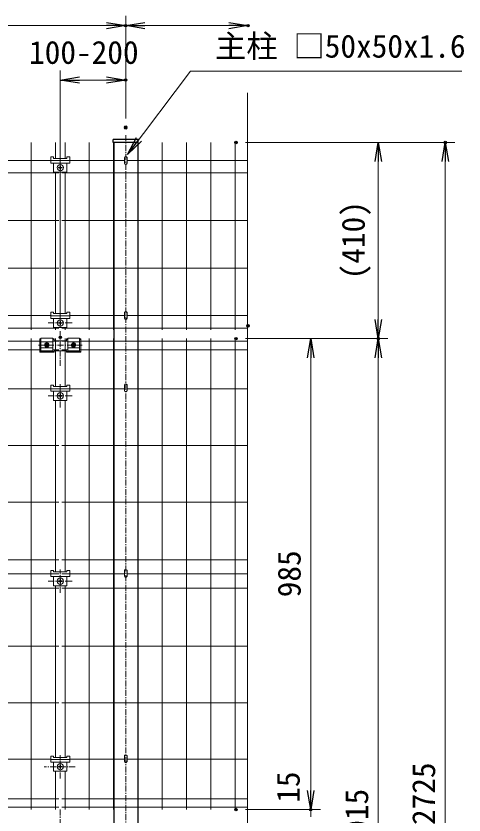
# Model space of a CAD drawing. Units: millimetres, scale not verified. Extents: x -4200 to 4200, y -2970 to 2970.
# Drawn here: x -1588 to -652, y -727 to 944 of the extents above; entities that cross this region are included whole.
import ezdxf
from ezdxf.enums import TextEntityAlignment as Align

# ---------------------------------------------------------------- set-up
doc = ezdxf.new("R2010")
doc.units = ezdxf.units.MM
doc.header["$LTSCALE"] = 10
doc.header["$PDMODE"] = 32
doc.header["$PDSIZE"] = 5
doc.linetypes.add('USER1', pattern=[2, 1.25, -0.25, 0.25, -0.25])
for name, color, linetype, lineweight in [('0-2_D-BMK', 2, 'USER1', 13), ('0-4_D-STR-DIM', 7, 'Continuous', 13), ('0-5_0', 7, 'Continuous', 25), ('0-7_D-STR-TXT', 7, 'Continuous', 13), ('0-8_D-STR3', 3, 'Continuous', 13), ('0-9_D-STR1', 1, 'Continuous', 25), ('0-E_D-STR5', 7, 'Continuous', 9)]:
    doc.layers.add(name, color=color, linetype=linetype, lineweight=lineweight)
doc.layers.add('0-6_DEFPOINTS', color=7, linetype='Continuous')
doc.styles.add('ＭＳ ゴシック', font='')
doc.styles.get('ＭＳ ゴシック').set_extended_font_data('MS Gothic')

# ---------------------------------------------------------------- blocks, each defined once
blk = doc.blocks.new('_OPEN')
at = {"layer": '0-5_0'}
blk.add_line((0, 0), (-10, 0), dxfattribs=at)
blk.add_lwpolyline([(-10, 1.667), (0, 0), (-10, -1.667)], dxfattribs=at)

msp = doc.modelspace()

# ---------------------------------------------------------------- linework, layer by layer
at = {"layer": '0-2_D-BMK'}
for p, q in [((-1358.86, 694.65), (-1358.86, -2080.1)), ((-1520.81, 302.08), (-1470.81, 302.08)), ((-1495.82, 212.2), (-1495.82, 284.61)), ((-1541.6, 255.87), (-1450, 255.87)), ((-1523.8, 248.99), (-1523.8, 263.47)), ((-1467.8, 248.99), (-1467.8, 263.47)), ((-1495.75, 125.22), (-1495.75, 174.02)), ((-1520.81, 149.62), (-1470.81, 149.62)), ((-1495.78, -262.27), (-1495.78, -213.47)), ((-1520.81, -237.87), (-1470.81, -237.87)), ((-1495.78, -650.2), (-1495.78, -601.4)), ((-1464.48, -625.8), (-1529.3, -625.8)), ((-1495.82, -787.8), (-1495.82, -715.39))]:
    msp.add_line(p, q, dxfattribs=at)
at = {"layer": '0-4_D-STR-DIM'}
for p, q in [((-1358.86, 729.65), (-1358.86, 943.94)), ((-1358.86, 731.83), (-1358.86, 943.94)), ((-3318.86, 923.94), (-1398.86, 923.94)), ((-1318.86, 923.94), (-1143.39, 923.94)), ((-1495.81, 291.95), (-1495.81, 829.83)), ((-1358.86, 729.65), (-1358.86, 829.83)), ((-1455.81, 809.83), (-1398.86, 809.83)), ((-1104.51, 783.55), (-1104.51, -1745.8)), ((-1108.58, 679.41), (-670.96, 679.41)), ((-1108.58, 679.41), (-810.96, 679.41)), ((-830.96, 639.41), (-830.96, 309.2)), ((-690.96, -2005.8), (-690.96, 639.41)), ((-1108.58, 269.2), (-810.96, 269.2)), ((-1108.58, 269.2), (-952.11, 269.2)), ((-1108.58, 269.2), (-810.96, 269.2)), ((-972.11, 229.2), (-972.11, -675.35)), ((-830.96, 229.2), (-830.96, -1705.8)), ((-972.11, -675.35), (-972.11, -635.35)), ((-1108.58, -715.35), (-952.11, -715.35)), ((-1108.58, -715.35), (-952.11, -715.35)), ((-972.11, -715.35), (-972.11, -730.35))]:
    msp.add_line(p, q, dxfattribs=at)
at = {"layer": '0-6_DEFPOINTS'}
for p in [(-1358.86, 923.94), (-1103.39, 923.94), (-1358.86, 809.83), (-1358.86, 711.83), (-1358.86, 709.65), (-1128.58, 679.41), (-690.96, 679.41), (-1103.39, 296.03), (-1495.81, 271.95), (-1128.58, 269.2), (-830.96, 269.2), (-1128.58, -715.35), (-1128.58, -715.35), (-972.11, -715.35)]:
    msp.add_point(p, dxfattribs=at)
at = {"layer": '0-7_D-STR-TXT'}
msp.add_lwpolyline([(-656.13, 828.62), (-1223.3, 828.62), (-1354, 655.79)], dxfattribs=at)
at = {"layer": '0-8_D-STR3'}
for p, q in [((-1515.81, 649.14), (-1515.81, 636.34)), ((-1515.81, 649.14), (-1509.81, 649.14)), ((-1515.81, 641.84), (-1475.81, 641.84)), ((-1515.81, 636.34), (-1475.81, 636.34)), ((-1509.81, 649.14), (-1509.81, 646.24)), ((-1509.81, 646.24), (-1481.81, 646.24)), ((-1509.81, 636.34), (-1509.81, 617.34)), ((-1481.81, 649.14), (-1481.81, 646.24)), ((-1481.81, 636.34), (-1481.81, 617.34)), ((-1361.46, 648.36), (-1361.46, 636.19)), ((-1356.26, 648.36), (-1356.26, 636.19)), ((-1499.28, 627.34), (-1497.28, 627.34)), ((-1499.28, 626.34), (-1497.28, 626.34)), ((-1496.28, 630.34), (-1496.28, 628.34)), ((-1496.28, 623.34), (-1496.28, 625.34)), ((-1495.28, 630.34), (-1495.28, 628.34)), ((-1495.28, 623.34), (-1495.28, 625.34)), ((-1492.28, 627.34), (-1494.28, 627.34)), ((-1492.28, 626.34), (-1494.28, 626.34)), ((-1509.81, 617.34), (-1481.81, 617.34)), ((-1509.81, 617.34), (-1481.81, 617.34)), ((-1515.81, 324.38), (-1509.81, 324.38)), ((-1515.81, 324.38), (-1515.81, 311.58)), ((-1509.81, 324.38), (-1509.81, 321.48)), ((-1509.81, 321.48), (-1481.81, 321.48)), ((-1481.78, 324.38), (-1481.78, 321.48)), ((-1481.78, 324.38), (-1475.78, 324.38)), ((-1361.46, 324.27), (-1361.46, 312.1)), ((-1356.26, 324.27), (-1356.26, 312.1)), ((-1515.81, 317.08), (-1475.81, 317.08)), ((-1515.81, 311.58), (-1475.81, 311.58)), ((-1509.81, 311.58), (-1509.81, 292.58)), ((-1499.28, 302.58), (-1497.28, 302.58)), ((-1499.28, 301.58), (-1497.28, 301.58)), ((-1496.28, 305.58), (-1496.28, 303.58)), ((-1495.28, 305.58), (-1495.28, 303.58)), ((-1492.28, 302.58), (-1494.28, 302.58)), ((-1492.28, 301.58), (-1494.28, 301.58)), ((-1492.25, 301.58), (-1494.25, 301.58)), ((-1481.81, 311.58), (-1481.81, 292.58)), ((-1509.81, 292.58), (-1481.81, 292.58)), ((-1496.28, 298.58), (-1496.28, 300.58)), ((-1495.28, 298.58), (-1495.28, 300.58)), ((-1538.82, 241.24), (-1538.82, 269.04)), ((-1538.82, 269.04), (-1536.32, 269.04)), ((-1538.82, 267.63), (-1536.32, 267.63)), ((-1536.32, 270.03), (-1536.32, 243.82)), ((-1536.32, 270.03), (-1511.32, 270.03)), ((-1511.32, 270.03), (-1511.32, 243.82)), ((-1511.32, 269.04), (-1508.82, 269.04)), ((-1511.32, 267.63), (-1508.82, 267.63)), ((-1508.82, 269.04), (-1508.82, 264.8)), ((-1480.32, 269.04), (-1482.82, 269.04)), ((-1482.82, 269.04), (-1482.82, 264.8)), ((-1480.32, 267.63), (-1482.82, 267.63)), ((-1480.32, 270.03), (-1480.32, 243.82)), ((-1455.32, 270.03), (-1480.32, 270.03)), ((-1455.32, 270.03), (-1455.32, 243.82)), ((-1452.82, 269.04), (-1455.32, 269.04)), ((-1452.82, 267.63), (-1455.32, 267.63)), ((-1452.82, 269.04), (-1452.82, 241.24)), ((-1536.32, 262.27), (-1511.32, 262.27)), ((-1526.28, 260.13), (-1528.74, 255.87)), ((-1526.28, 251.61), (-1528.74, 255.87)), ((-1526.55, 257.92), (-1525.19, 256.55)), ((-1526.55, 253.82), (-1525.19, 255.19)), ((-1521.36, 260.13), (-1526.28, 260.13)), ((-1521.36, 251.61), (-1526.28, 251.61)), ((-1525.87, 258.6), (-1524.51, 257.23)), ((-1525.87, 253.14), (-1524.51, 254.5)), ((-1521.78, 258.6), (-1523.14, 257.23)), ((-1521.78, 253.14), (-1523.14, 254.5)), ((-1521.09, 257.92), (-1522.46, 256.55)), ((-1521.09, 253.82), (-1522.46, 255.19)), ((-1521.36, 260.13), (-1518.91, 255.87)), ((-1521.36, 251.61), (-1518.91, 255.87)), ((-1482.82, 264.8), (-1508.82, 264.8)), ((-1455.32, 262.27), (-1480.32, 262.27)), ((-1470.28, 260.13), (-1472.74, 255.87)), ((-1470.28, 251.61), (-1472.74, 255.87)), ((-1470.55, 257.92), (-1469.19, 256.55)), ((-1470.55, 253.82), (-1469.19, 255.19)), ((-1470.28, 260.13), (-1465.36, 260.13)), ((-1470.28, 251.61), (-1465.36, 251.61)), ((-1469.87, 258.6), (-1468.51, 257.23)), ((-1469.87, 253.14), (-1468.51, 254.5)), ((-1465.78, 258.6), (-1467.14, 257.23)), ((-1465.78, 253.14), (-1467.14, 254.5)), ((-1465.09, 257.92), (-1466.46, 256.55)), ((-1465.09, 253.82), (-1466.46, 255.19)), ((-1465.36, 260.13), (-1462.91, 255.87)), ((-1465.36, 251.61), (-1462.91, 255.87)), ((-1538.82, 242.43), (-1508.82, 242.43)), ((-1538.82, 241.24), (-1508.82, 241.24)), ((-1536.32, 250.33), (-1511.32, 250.33)), ((-1536.32, 243.82), (-1511.32, 243.82)), ((-1482.82, 243.82), (-1508.82, 243.82)), ((-1508.82, 241.24), (-1508.82, 243.82)), ((-1482.82, 241.24), (-1482.82, 243.82)), ((-1452.82, 242.43), (-1482.82, 242.43)), ((-1452.82, 241.24), (-1482.82, 241.24)), ((-1455.32, 250.33), (-1480.32, 250.33)), ((-1455.32, 243.82), (-1480.32, 243.82)), ((-1515.81, 171.92), (-1515.81, 159.12)), ((-1515.81, 171.92), (-1509.81, 171.92)), ((-1509.81, 171.92), (-1509.81, 169.02)), ((-1509.81, 169.02), (-1481.81, 169.02)), ((-1481.81, 171.92), (-1475.81, 171.92)), ((-1481.78, 171.92), (-1475.78, 171.92)), ((-1481.78, 171.92), (-1481.78, 169.02)), ((-1475.78, 171.92), (-1475.78, 159.12)), ((-1361.46, 172.77), (-1361.46, 160.6)), ((-1356.26, 172.77), (-1356.26, 160.6)), ((-1515.81, 164.62), (-1475.81, 164.62)), ((-1515.81, 159.12), (-1475.81, 159.12)), ((-1509.81, 159.12), (-1509.81, 140.12)), ((-1496.28, 153.12), (-1496.28, 151.12)), ((-1495.28, 153.12), (-1495.28, 151.12)), ((-1481.78, 159.12), (-1481.78, 140.12)), ((-1509.81, 140.12), (-1481.81, 140.12)), ((-1499.28, 150.12), (-1497.28, 150.12)), ((-1499.28, 149.12), (-1497.28, 149.12)), ((-1496.28, 146.12), (-1496.28, 148.12)), ((-1495.28, 146.12), (-1495.28, 148.12)), ((-1492.28, 150.12), (-1494.28, 150.12)), ((-1492.28, 149.12), (-1494.28, 149.12)), ((-1515.81, -215.57), (-1515.81, -228.37)), ((-1515.81, -215.57), (-1509.81, -215.57)), ((-1481.81, -215.57), (-1481.81, -218.47)), ((-1481.81, -215.57), (-1475.81, -215.57)), ((-1475.81, -215.57), (-1475.81, -228.37)), ((-1361.46, -215.13), (-1361.46, -227.3)), ((-1356.26, -215.13), (-1356.26, -227.3)), ((-1515.81, -222.87), (-1498.8, -222.87)), ((-1515.81, -228.37), (-1475.81, -228.37)), ((-1509.81, -228.37), (-1509.81, -247.37)), ((-1492.78, -222.87), (-1475.81, -222.87)), ((-1481.81, -228.37), (-1481.81, -247.37)), ((-1509.81, -247.37), (-1481.81, -247.37)), ((-1499.28, -237.37), (-1497.28, -237.37)), ((-1499.28, -238.37), (-1497.28, -238.37)), ((-1496.28, -234.37), (-1496.28, -236.37)), ((-1496.28, -241.37), (-1496.28, -239.37)), ((-1495.28, -234.37), (-1495.28, -236.37)), ((-1495.28, -241.37), (-1495.28, -239.37)), ((-1492.28, -237.37), (-1494.28, -237.37)), ((-1492.28, -238.37), (-1494.28, -238.37)), ((-1515.81, -603.5), (-1509.81, -603.5)), ((-1515.81, -603.5), (-1515.81, -616.3)), ((-1515.81, -610.8), (-1475.81, -610.8)), ((-1515.81, -616.3), (-1475.81, -616.3)), ((-1509.81, -603.5), (-1509.81, -606.4)), ((-1509.81, -606.4), (-1481.81, -606.4)), ((-1509.81, -616.3), (-1509.81, -635.3)), ((-1481.81, -603.5), (-1481.81, -606.4)), ((-1481.81, -616.3), (-1481.81, -635.3)), ((-1361.46, -602.63), (-1361.46, -614.8)), ((-1356.26, -602.63), (-1356.26, -614.8)), ((-1499.28, -625.3), (-1497.28, -625.3)), ((-1499.28, -626.3), (-1497.28, -626.3)), ((-1496.28, -622.3), (-1496.28, -624.3)), ((-1496.28, -629.3), (-1496.28, -627.3)), ((-1495.28, -622.3), (-1495.28, -624.3)), ((-1495.28, -629.3), (-1495.28, -627.3)), ((-1492.28, -625.3), (-1494.28, -625.3)), ((-1492.28, -626.3), (-1494.28, -626.3)), ((-1509.81, -635.3), (-1481.81, -635.3))]:
    msp.add_line(p, q, dxfattribs=at)
for points in [[(-1481.81, 649.14), (-1475.81, 649.14), (-1475.81, 636.34)], [(-1481.81, 324.38), (-1475.81, 324.38), (-1475.81, 311.58)], [(-1509.81, -215.57), (-1509.81, -218.47), (-1481.81, -218.47)], [(-1481.81, -603.5), (-1475.81, -603.5), (-1475.81, -616.3)]]:
    msp.add_lwpolyline(points, dxfattribs=at)
for centre, radius in [((-1495.78, 626.84), 6.5), ((-1495.78, 302.08), 6.5), ((-1523.82, 255.87), 4.26), ((-1467.82, 255.87), 4.26), ((-1495.78, 149.62), 6.5), ((-1495.78, -237.87), 6.5), ((-1495.78, -625.8), 6.5)]:
    msp.add_circle(centre, radius, dxfattribs=at)
for centre, radius, start, end in [((-1358.86, 636.19), 2.6, 180, 0), ((-1499.28, 626.84), 0.5, 90.00001, 270), ((-1497.28, 628.34), 1, 270, 0.00001), ((-1497.28, 625.34), 1, 0, 90), ((-1495.78, 630.34), 0.5, 0, 179.99999), ((-1495.78, 623.34), 0.5, 180.00002, 0.00001), ((-1494.28, 628.34), 1, 180.00001, 270), ((-1494.28, 625.34), 1, 90, 180.00001), ((-1492.28, 626.84), 0.5, 270.00049, 90.00046), ((-1499.28, 302.08), 0.5, 90.00001, 270), ((-1497.28, 303.58), 1, 270, 0.00001), ((-1497.28, 300.58), 1, 0, 90), ((-1495.78, 305.58), 0.5, 0, 179.99999), ((-1494.28, 303.58), 1, 180.00001, 270), ((-1494.28, 300.58), 1, 90, 180.00001), ((-1492.28, 302.08), 0.5, 270.00049, 90.00046), ((-1358.86, 312.1), 2.6, 180, 0), ((-1495.78, 298.58), 0.5, 180.00002, 0.00001), ((-1523.82, 257.16), 4, 4.65818, 175.34501), ((-1523.82, 254.59), 4, 184.89555, 355.10576), ((-1526.21, 258.26), 0.483, 44.99953, 224.99952), ((-1526.21, 253.48), 0.483, 135, 314.99998), ((-1525.87, 255.87), 0.965, 314.99999, 45), ((-1523.82, 257.92), 0.965, 225.00001, 314.99999), ((-1523.82, 253.82), 0.965, 45, 135), ((-1521.78, 255.87), 0.965, 135, 225.00001), ((-1521.44, 258.26), 0.483, 315, 135), ((-1521.44, 253.48), 0.483, 225.00001, 44.99999), ((-1467.82, 257.16), 4, 4.65499, 175.34182), ((-1467.82, 254.59), 4, 184.89424, 355.10445), ((-1470.21, 258.26), 0.483, 45, 225), ((-1470.21, 253.48), 0.483, 135.00001, 314.99999), ((-1469.87, 255.87), 0.965, 314.99999, 45), ((-1467.82, 257.92), 0.965, 225.00001, 314.99999), ((-1467.82, 253.82), 0.965, 45, 135), ((-1465.78, 255.87), 0.965, 135, 225.00001), ((-1465.44, 258.26), 0.483, 315.00048, 135.00047), ((-1465.44, 253.48), 0.483, 225.00002, 45), ((-1497.28, 151.12), 1, 270, 0.00001), ((-1495.78, 153.12), 0.5, 0, 179.99999), ((-1494.28, 151.12), 1, 180.00001, 270), ((-1358.86, 160.6), 2.6, 180, 0), ((-1499.28, 149.62), 0.5, 90.00001, 270), ((-1497.28, 148.12), 1, 0, 90), ((-1495.78, 146.12), 0.5, 180.00002, 0.00001), ((-1494.28, 148.12), 1, 90, 180.00001), ((-1492.28, 149.62), 0.5, 270.00049, 90.00046), ((-1495.78, -234.37), 0.5, 0, 179.99999), ((-1358.86, -227.3), 2.6, 180, 0), ((-1499.28, -237.87), 0.5, 90.00001, 270), ((-1497.28, -236.37), 1, 270, 0.00001), ((-1497.28, -239.37), 1, 0, 90), ((-1495.78, -241.37), 0.5, 180.00002, 0.00001), ((-1494.28, -236.37), 1, 180.00001, 270), ((-1494.28, -239.37), 1, 90, 180.00001), ((-1492.28, -237.87), 0.5, 270.00049, 90.00046), ((-1358.86, -614.8), 2.6, 180, 0), ((-1499.28, -625.8), 0.5, 90.00001, 270), ((-1497.28, -624.3), 1, 270, 0.00001), ((-1497.28, -627.3), 1, 0, 90), ((-1495.78, -622.3), 0.5, 0, 179.99999), ((-1495.78, -629.3), 0.5, 180.00002, 0.00001), ((-1494.28, -624.3), 1, 180.00001, 270), ((-1494.28, -627.3), 1, 90, 180.00001), ((-1492.28, -625.8), 0.5, 270.00049, 90.00046)]:
    msp.add_arc(centre, radius, start, end, dxfattribs=at)
for centre in [(-1358.86, 648.35), (-1358.86, 324.26), (-1358.86, 172.75), (-1358.86, -215.15), (-1358.86, -602.65)]:
    msp.add_ellipse(centre, major_axis=(-2.6, 0), ratio=0.649974, start_param=3.1415927, end_param=6.2831853, dxfattribs=at)
at = {"layer": '0-9_D-STR1'}
for p, q in [((-1332.63, 685.62), (-1385.03, 685.62)), ((-1385.03, 679.41), (-1385.03, 685.62)), ((-1332.63, 679.41), (-1332.63, 685.62)), ((-1332.63, 679.55), (-1385.03, 679.55)), ((-1383.83, 679.55), (-1383.83, -2045.8)), ((-1333.83, 679.55), (-1333.83, -2045.8))]:
    msp.add_line(p, q, dxfattribs=at)
at = {"layer": '0-E_D-STR5'}
for p, q in [((-1556.62, 679.41), (-1556.62, 287.9)), ((-1505.85, 679.41), (-1505.85, 646.24)), ((-1485.9, 679.41), (-1485.9, 646.24)), ((-1435.13, 679.41), (-1435.13, 287.9)), ((-1384.36, 679.41), (-1384.36, 287.9)), ((-1333.59, 679.41), (-1333.59, 287.9)), ((-1282.82, 679.41), (-1282.82, 287.9)), ((-1232.05, 679.41), (-1232.05, 287.9)), ((-1181.28, 679.41), (-1181.28, 287.9)), ((-1130.51, 679.41), (-1130.51, 287.9)), ((-1515.81, 642.07), (-3356.26, 642.07)), ((-1361.46, 642.07), (-1475.81, 642.07)), ((-1104.51, 642.07), (-1356.26, 642.07)), ((-1498.8, 616.09), (-3492.81, 616.09)), ((-1505.85, 617.34), (-1505.85, 321.48)), ((-1104.51, 616.09), (-1492.78, 616.09)), ((-1485.9, 617.34), (-1485.9, 321.48)), ((-1498.8, 516.5), (-1983.32, 516.5)), ((-1104.51, 516.5), (-1492.78, 516.5)), ((-1498.8, 416.9), (-1983.32, 416.9)), ((-1104.51, 416.9), (-1492.78, 416.9)), ((-1515.81, 317.31), (-3356.26, 317.31)), ((-1361.46, 317.31), (-1475.81, 317.31)), ((-1104.51, 317.31), (-1356.26, 317.31)), ((-1498.8, 291.33), (-2026.38, 291.33)), ((-1505.85, 292.58), (-1505.85, 287.9)), ((-1104.51, 291.33), (-1492.78, 291.33)), ((-1485.9, 292.58), (-1485.9, 287.9)), ((-1556.62, 269.2), (-1556.62, -715.35)), ((-1505.85, 269.2), (-1505.85, 169.02)), ((-1485.9, 269.2), (-1485.9, 169.02)), ((-1435.13, 269.2), (-1435.13, -715.35)), ((-1384.36, 269.2), (-1384.36, -715.35)), ((-1333.59, 269.2), (-1333.59, -715.35)), ((-1282.82, 269.2), (-1282.82, -715.35)), ((-1232.05, 269.2), (-1232.05, -715.35)), ((-1181.28, 269.2), (-1181.28, -715.35)), ((-1130.51, 269.2), (-1130.51, -715.35)), ((-1536.3, 263.8), (-2026.38, 263.8)), ((-1498.81, 263.8), (-1511.32, 263.8)), ((-1480.32, 263.8), (-1492.81, 263.8)), ((-1104.51, 263.8), (-1455.3, 263.8)), ((-1536.3, 246.17), (-2026.38, 246.17)), ((-1498.81, 246.17), (-1511.32, 246.17)), ((-1480.32, 246.17), (-1492.81, 246.17)), ((-1104.51, 246.17), (-1455.3, 246.17)), ((-1515.81, 164.63), (-3356.26, 164.63)), ((-1361.46, 164.63), (-1475.78, 164.63)), ((-1104.51, 164.63), (-1356.26, 164.63)), ((-1505.85, 140.12), (-1505.85, -218.47)), ((-1485.9, 140.12), (-1485.9, -218.47)), ((-1498.8, 46.15), (-1982.15, 46.15)), ((-1104.51, 46.15), (-1492.78, 46.15)), ((-1498.8, -72.35), (-1982.15, -72.35)), ((-1104.51, -72.35), (-1492.78, -72.35)), ((-1498.8, -193.35), (-3492.81, -193.35)), ((-1104.51, -193.35), (-1492.78, -193.35)), ((-1515.81, -222.87), (-3356.26, -222.87)), ((-1361.46, -222.87), (-1475.81, -222.87)), ((-1104.51, -222.87), (-1356.26, -222.87)), ((-1505.85, -247.37), (-1505.85, -606.4)), ((-1485.9, -247.37), (-1485.9, -606.4)), ((-1498.8, -252.37), (-3475.81, -252.37)), ((-1104.51, -252.37), (-1492.78, -252.37)), ((-1498.8, -373.52), (-3492.81, -373.52)), ((-1104.51, -373.52), (-1492.78, -373.52)), ((-1498.8, -492.16), (-3492.81, -492.16)), ((-1104.51, -492.16), (-1492.78, -492.16)), ((-1515.81, -610.4), (-3356.26, -610.4)), ((-1361.46, -610.4), (-1475.81, -610.4)), ((-1104.51, -610.4), (-1356.26, -610.4)), ((-1505.85, -635.3), (-1505.85, -715.35)), ((-1485.9, -635.3), (-1485.9, -715.35)), ((-1498.8, -692.78), (-3492.81, -692.78)), ((-1104.51, -692.78), (-1492.78, -692.78)), ((-1498.8, -710.4), (-2330.35, -710.4)), ((-1104.51, -710.4), (-1492.78, -710.4))]:
    msp.add_line(p, q, dxfattribs=at)

# ---------------------------------------------------------------- block references
at = {"layer": '0-4_D-STR-DIM', "xscale": 4, "yscale": 4}
for p in [(-1358.86, 923.94), (-1103.39, 923.94), (-1358.86, 809.83)]:
    msp.add_blockref('_OPEN', p, dxfattribs=at)
for p, rotation in [((-1358.86, 923.94), 180), ((-1495.81, 809.83), 180), ((-830.96, 679.41), 90), ((-690.96, 679.41), 90), ((-830.96, 269.2), 270), ((-972.11, 269.2), 90), ((-830.96, 269.2), 90), ((-972.11, -715.35), 270), ((-972.11, -715.35), 270)]:
    msp.add_blockref('_OPEN', p, dxfattribs=dict(at, rotation=rotation))
at = {"layer": '0-7_D-STR-TXT', "xscale": 4, "yscale": 4, "rotation": 232.90095}
msp.add_blockref('_OPEN', (-1355.21, 654.2), dxfattribs=at)

# ---------------------------------------------------------------- texts
at = {"layer": '0-4_D-STR-DIM', "style": 'ＭＳ ゴシック'}
msp.add_text('100-200', height=48.09, dxfattribs=at).set_placement((-1561.02, 829.43), align=Align.BOTTOM_LEFT)
for s, p in [('(410)', (-844.82, 393.2)), ('985', (-978.85, -271.55)), ('2725', (-697.71, -747.8)), ('15', (-980.86, -701.23)), ('2015', (-837.71, -802.9))]:
    msp.add_text(s, height=48.09, rotation=90, dxfattribs=at).set_placement(p, align=Align.BOTTOM_LEFT)
at = {"layer": '0-7_D-STR-TXT', "style": 'ＭＳ ゴシック'}
msp.add_text('主柱 □50x50x1.6', height=48.09, dxfattribs=at).set_placement((-1172.37, 842.35), align=Align.BOTTOM_LEFT)

doc.saveas('drawing.dxf')
